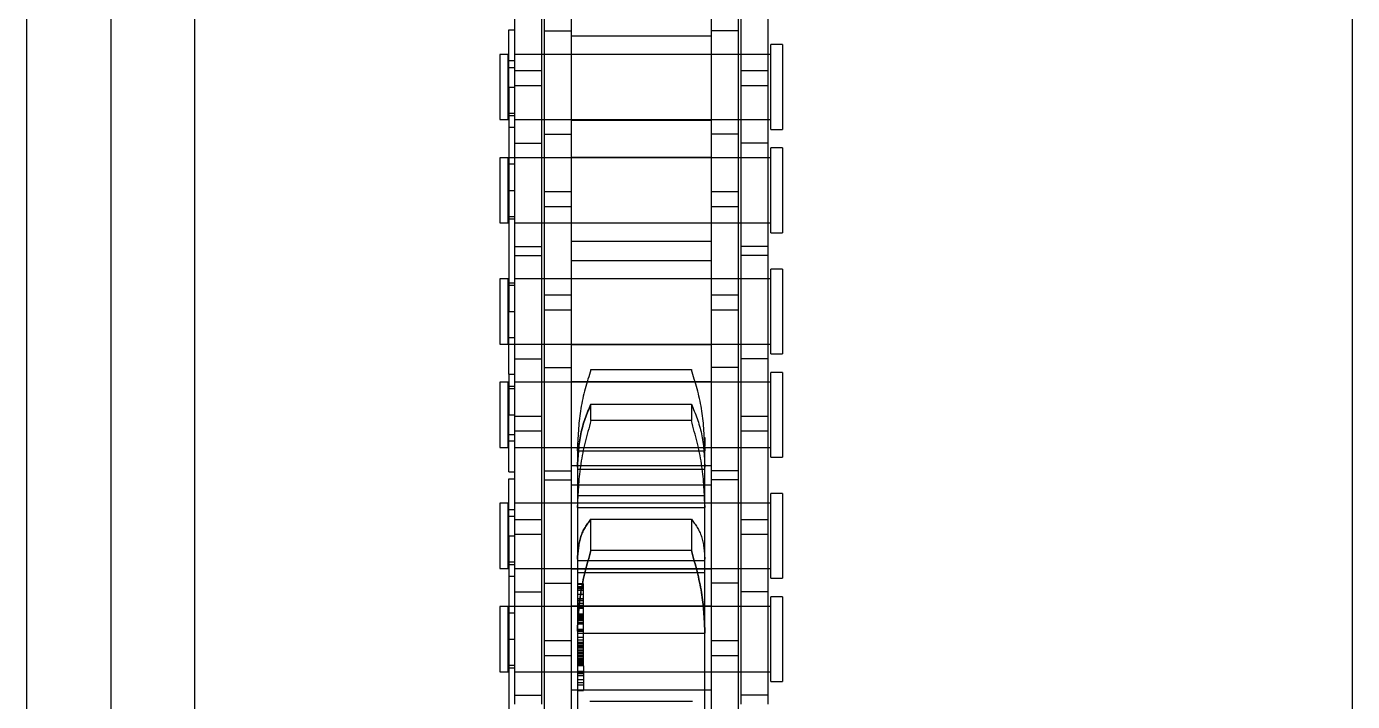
# Model space of a CAD drawing. Header units: metres. Extents: x 0 to 63075, y 0 to 44550.
# Drawn here: x 14315.3 to 14390.3, y 27896.5 to 27934.7 of the extents above; entities that cross this region are included whole.
import ezdxf

# ---------------------------------------------------------------- set-up
doc = ezdxf.new("R2010")
doc.units = ezdxf.units.M
doc.header["$LTSCALE"] = 75
doc.linetypes.add('HIDDEN2', pattern=[4.7625, 3.175, -1.5875])
for name, color, linetype in [('SDM', 7, 'Continuous'), ('SL4', 4, 'Continuous'), ('ST1', 7, 'HIDDEN2')]:
    doc.layers.add(name, color=color, linetype=linetype)

# ---------------------------------------------------------------- blocks, each defined once
blk = doc.blocks.new('A$Ca53c419a')
at = {"layer": 'SL4'}
for p, q in [((3664.713, 495.765), (2339.738, 495.765)), ((2339.738, 486.24), (3664.713, 486.24)), ((2339.738, 420.765), (3664.713, 420.765))]:
    blk.add_line(p, q, dxfattribs=at)
at = {"layer": 'ST1'}
for p, q in [((3664.713, 491.003), (2339.738, 491.003)), ((2339.738, 486.24), (3664.713, 486.24)), ((3472.072, 469), (3468.382, 469)), ((3468.382, 469), (3468.382, 468.526)), ((3472.072, 468.526), (3472.072, 469)), ((3477.92, 469), (3474.23, 469)), ((3474.23, 469), (3474.23, 468.526)), ((3477.92, 468.526), (3477.92, 469)), ((3484.772, 469), (3481.082, 469)), ((3481.082, 469), (3481.082, 468.526)), ((3484.772, 468.526), (3484.772, 469)), ((3490.62, 469), (3486.93, 469)), ((3486.93, 469), (3486.93, 468.526)), ((3490.62, 468.526), (3490.62, 469)), ((3497.472, 469), (3493.782, 469)), ((3493.782, 469), (3493.782, 468.526)), ((3497.472, 468.526), (3497.472, 469)), ((3503.32, 469), (3499.63, 469)), ((3499.63, 469), (3499.63, 468.526)), ((3503.32, 468.526), (3503.32, 469)), ((3476.075, 468.489), (3463.375, 468.489)), ((3472.9, 468.157), (3466.55, 468.157)), ((3467.052, 468.157), (3467.052, 466.637)), ((3468.382, 468.526), (3472.072, 468.526)), ((3468.382, 468.157), (3468.382, 466.637)), ((3468.382, 468.157), (3468.382, 453.659)), ((3468.608, 468.489), (3468.608, 468.157)), ((3468.751, 468.526), (3468.751, 468.157)), ((3470.227, 468.489), (3470.227, 468.157)), ((3471.703, 468.157), (3471.703, 468.526)), ((3472.072, 466.637), (3472.072, 468.489)), ((3472.072, 453.659), (3472.072, 468.157)), ((3472.9, 468.157), (3472.9, 466.637)), ((3481.995, 468.157), (3472.9, 468.157)), ((3473.779, 468.157), (3473.779, 468.489)), ((3474.23, 468.526), (3477.92, 468.526)), ((3474.23, 468.157), (3474.23, 466.637)), ((3474.23, 468.157), (3474.23, 453.659)), ((3474.456, 468.489), (3474.456, 468.157)), ((3474.599, 468.526), (3474.599, 468.157)), ((3476.075, 468.489), (3476.075, 468.157)), ((3476.075, 468.489), (3479.306, 468.489)), ((3476.147, 466.637), (3476.147, 468.157)), ((3477.007, 468.157), (3477.007, 466.637)), ((3477.182, 468.489), (3477.182, 468.157)), ((3477.551, 468.157), (3477.551, 468.526)), ((3477.92, 466.637), (3477.92, 468.157)), ((3477.92, 453.659), (3477.92, 468.157)), ((3479.306, 468.489), (3479.306, 468.157)), ((3479.696, 468.489), (3479.696, 468.157)), ((3479.696, 468.489), (3482.927, 468.489)), ((3481.082, 468.526), (3484.772, 468.526)), ((3481.082, 468.157), (3481.082, 466.637)), ((3481.082, 468.157), (3481.082, 453.659)), ((3481.451, 468.526), (3481.451, 468.157)), ((3481.82, 468.489), (3481.82, 468.157)), ((3482.855, 468.157), (3481.995, 468.157)), ((3481.995, 466.637), (3481.995, 468.157)), ((3491.95, 468.157), (3482.855, 468.157)), ((3482.855, 468.157), (3482.855, 466.637)), ((3482.927, 468.489), (3482.927, 468.157)), ((3485.223, 468.489), (3482.927, 468.489)), ((3484.403, 468.157), (3484.403, 468.526)), ((3484.546, 468.489), (3484.546, 468.157)), ((3484.772, 466.637), (3484.772, 468.157)), ((3484.772, 453.659), (3484.772, 468.157)), ((3485.223, 468.489), (3488.775, 468.489)), ((3485.223, 468.489), (3485.223, 468.157)), ((3486.102, 468.157), (3486.102, 466.637)), ((3486.93, 468.526), (3490.62, 468.526)), ((3486.93, 468.489), (3486.93, 466.637)), ((3486.93, 468.157), (3486.93, 453.659)), ((3487.299, 468.526), (3487.299, 468.157)), ((3488.775, 468.489), (3488.775, 468.157)), ((3501.475, 468.489), (3488.775, 468.489)), ((3490.251, 468.157), (3490.251, 468.526)), ((3490.394, 468.489), (3490.394, 468.157)), ((3490.62, 466.637), (3490.62, 468.157)), ((3490.62, 453.659), (3490.62, 468.157)), ((3491.95, 468.157), (3491.95, 466.637)), ((3498.3, 468.157), (3491.95, 468.157)), ((3492.452, 468.157), (3492.452, 466.637)), ((3493.782, 468.526), (3497.472, 468.526)), ((3493.782, 468.157), (3493.782, 466.637)), ((3493.782, 468.157), (3493.782, 453.659)), ((3494.008, 468.489), (3494.008, 468.157)), ((3494.151, 468.526), (3494.151, 468.157)), ((3495.627, 468.489), (3495.627, 468.157)), ((3497.103, 468.157), (3497.103, 468.526)), ((3497.472, 466.637), (3497.472, 468.489)), ((3497.472, 453.659), (3497.472, 468.157)), ((3498.3, 468.157), (3498.3, 466.637)), ((3507.395, 468.157), (3498.3, 468.157)), ((3499.179, 468.157), (3499.179, 468.489)), ((3499.63, 468.526), (3503.32, 468.526)), ((3499.63, 468.157), (3499.63, 466.637)), ((3499.63, 468.157), (3499.63, 453.659)), ((3499.856, 468.489), (3499.856, 468.157)), ((3499.999, 468.526), (3499.999, 468.157)), ((3501.475, 468.489), (3501.475, 468.157)), ((3501.475, 468.489), (3504.706, 468.489)), ((3501.547, 466.637), (3501.547, 468.157)), ((3502.407, 468.157), (3502.407, 466.637)), ((3502.582, 468.489), (3502.582, 468.157)), ((3502.951, 468.157), (3502.951, 468.526)), ((3503.32, 466.637), (3503.32, 468.157)), ((3503.32, 453.659), (3503.32, 468.157)), ((3504.706, 468.489), (3504.706, 468.157)), ((3472.9, 466.637), (3466.55, 466.637)), ((3481.995, 466.637), (3472.9, 466.637)), ((3482.855, 466.637), (3481.995, 466.637)), ((3491.95, 466.637), (3482.855, 466.637)), ((3498.3, 466.637), (3491.95, 466.637)), ((3507.395, 466.637), (3498.3, 466.637)), ((3469.295, 466.485), (3460.2, 466.485)), ((3468.382, 466.485), (3468.382, 464.965)), ((3470.155, 466.485), (3469.295, 466.485)), ((3469.295, 464.965), (3469.295, 466.485)), ((3479.25, 466.485), (3470.155, 466.485)), ((3470.155, 466.485), (3470.155, 464.965)), ((3472.072, 464.965), (3472.072, 466.485)), ((3473.402, 466.485), (3473.402, 464.965)), ((3474.23, 466.485), (3474.23, 464.965)), ((3477.92, 464.965), (3477.92, 466.485)), ((3479.25, 466.485), (3479.25, 464.965)), ((3485.6, 466.485), (3479.25, 466.485)), ((3479.752, 466.485), (3479.752, 464.965)), ((3481.082, 466.485), (3481.082, 464.965)), ((3484.772, 464.965), (3484.772, 466.485)), ((3485.6, 466.485), (3485.6, 464.965)), ((3494.695, 466.485), (3485.6, 466.485)), ((3486.93, 466.485), (3486.93, 464.965)), ((3488.847, 464.965), (3488.847, 466.485)), ((3489.707, 466.485), (3489.707, 464.965)), ((3490.62, 464.965), (3490.62, 466.485)), ((3493.782, 466.485), (3493.782, 464.965)), ((3495.555, 466.485), (3494.695, 466.485)), ((3494.695, 464.965), (3494.695, 466.485)), ((3504.65, 466.485), (3495.555, 466.485)), ((3495.555, 466.485), (3495.555, 464.965)), ((3497.472, 464.965), (3497.472, 466.485)), ((3498.802, 466.485), (3498.802, 464.965)), ((3499.63, 466.485), (3499.63, 464.965)), ((3503.32, 464.965), (3503.32, 466.485)), ((3504.65, 466.485), (3504.65, 464.965)), ((3511, 466.485), (3504.65, 466.485)), ((3469.295, 464.965), (3460.2, 464.965)), ((3470.574, 464.605), (3466.029, 464.605)), ((3467.316, 464.605), (3467.316, 464.27)), ((3468.156, 464.27), (3467.316, 464.27)), ((3467.335, 457.035), (3467.335, 464.965)), ((3467.651, 464.605), (3467.651, 464.27)), ((3467.754, 464.27), (3467.754, 464.605)), ((3467.924, 464.27), (3467.924, 464.605)), ((3468.156, 464.27), (3468.156, 464.605)), ((3468.308, 464.27), (3468.156, 464.27)), ((3468.259, 464.27), (3468.259, 464.605)), ((3468.308, 464.27), (3468.308, 464.605)), ((3468.723, 464.27), (3468.308, 464.27)), ((3468.382, 464.965), (3468.382, 457.035)), ((3468.4, 464.27), (3468.4, 464.605)), ((3468.723, 464.27), (3468.723, 464.605)), ((3468.723, 464.27), (3471.152, 464.27)), ((3468.782, 464.27), (3468.782, 464.605)), ((3468.782, 464.605), (3468.782, 464.27)), ((3468.833, 464.27), (3468.833, 464.605)), ((3468.846, 464.27), (3468.846, 464.605)), ((3468.847, 464.27), (3468.847, 464.605)), ((3468.904, 464.27), (3468.904, 464.605)), ((3468.981, 464.27), (3468.981, 464.605)), ((3468.989, 464.27), (3468.989, 464.605)), ((3469.02, 464.27), (3469.02, 464.605)), ((3469.094, 464.605), (3469.094, 464.27)), ((3469.097, 464.27), (3469.097, 464.605)), ((3469.105, 464.27), (3469.105, 464.605)), ((3469.118, 464.27), (3469.118, 464.605)), ((3469.211, 464.27), (3469.211, 464.605)), ((3469.231, 464.27), (3469.231, 464.605)), ((3469.239, 464.27), (3469.239, 464.605)), ((3470.155, 464.965), (3469.295, 464.965)), ((3469.307, 464.27), (3469.307, 464.605)), ((3469.4, 464.27), (3469.4, 464.605)), ((3469.484, 464.27), (3469.484, 464.605)), ((3469.564, 464.27), (3469.564, 464.605)), ((3469.613, 464.27), (3469.613, 464.605)), ((3469.716, 464.27), (3469.716, 464.605)), ((3469.749, 464.27), (3469.749, 464.605)), ((3469.751, 464.27), (3469.751, 464.605)), ((3469.784, 464.27), (3469.784, 464.605)), ((3469.823, 464.27), (3469.823, 464.605)), ((3469.857, 464.27), (3469.857, 464.605)), ((3469.861, 464.27), (3469.861, 464.605)), ((3469.886, 464.27), (3469.886, 464.605)), ((3469.89, 464.27), (3469.89, 464.605)), ((3469.978, 464.27), (3469.978, 464.605)), ((3469.992, 464.27), (3469.992, 464.605)), ((3470.008, 464.27), (3470.008, 464.605)), ((3470.027, 464.27), (3470.027, 464.605)), ((3470.035, 464.27), (3470.035, 464.605)), ((3479.25, 464.965), (3470.155, 464.965)), ((3470.169, 464.27), (3470.169, 464.605)), ((3470.328, 464.27), (3470.328, 464.605)), ((3470.574, 464.605), (3470.574, 457.395)), ((3470.69, 464.605), (3470.574, 464.605)), ((3470.663, 464.27), (3470.663, 464.605)), ((3474.758, 464.605), (3470.69, 464.605)), ((3470.711, 464.27), (3470.711, 464.605)), ((3470.772, 464.27), (3470.772, 464.605)), ((3471.072, 464.27), (3471.072, 464.605)), ((3471.113, 464.27), (3471.113, 464.605)), ((3471.134, 464.27), (3471.134, 464.605)), ((3471.152, 464.27), (3471.152, 464.605)), ((3471.152, 464.27), (3471.542, 464.27)), ((3471.262, 464.27), (3471.262, 464.605)), ((3471.308, 464.27), (3471.308, 464.605)), ((3471.388, 464.27), (3471.388, 464.605)), ((3471.442, 464.27), (3471.442, 464.605)), ((3471.497, 464.27), (3471.497, 464.605)), ((3471.514, 464.27), (3471.514, 464.605)), ((3471.535, 464.27), (3471.535, 464.605)), ((3471.542, 464.27), (3471.542, 464.605)), ((3471.542, 464.27), (3472.39, 464.27)), ((3471.615, 464.27), (3471.615, 464.605)), ((3471.638, 464.27), (3471.638, 464.605)), ((3471.973, 464.27), (3471.973, 464.605)), ((3472, 464.27), (3472, 464.605)), ((3472.046, 464.27), (3472.046, 464.605)), ((3472.072, 457.035), (3472.072, 464.965)), ((3472.084, 464.27), (3472.084, 464.605)), ((3472.115, 464.965), (3472.115, 457.035)), ((3472.132, 464.27), (3472.132, 464.605)), ((3472.253, 464.27), (3472.253, 464.605)), ((3472.39, 464.27), (3472.39, 464.605)), ((3472.39, 464.27), (3472.672, 464.27)), ((3472.485, 464.27), (3472.485, 464.605)), ((3472.506, 464.27), (3472.506, 464.605)), ((3472.672, 464.27), (3472.756, 464.27)), ((3472.756, 464.27), (3472.756, 464.605)), ((3472.756, 464.27), (3473.081, 464.27)), ((3472.99, 464.27), (3472.99, 464.605)), ((3473.081, 464.27), (3473.081, 464.605)), ((3473.081, 464.27), (3473.117, 464.27)), ((3473.117, 464.27), (3473.117, 464.605)), ((3473.117, 464.27), (3473.324, 464.27)), ((3473.159, 464.27), (3473.159, 464.605)), ((3473.197, 464.27), (3473.197, 464.605)), ((3473.314, 464.27), (3473.314, 464.605)), ((3473.324, 464.27), (3473.324, 464.605)), ((3473.324, 464.27), (3473.359, 464.27)), ((3473.344, 464.27), (3473.344, 464.605)), ((3473.359, 464.27), (3473.359, 464.605)), ((3474.011, 464.605), (3474.011, 457.395)), ((3474.187, 457.035), (3474.187, 464.965)), ((3474.23, 464.965), (3474.23, 457.035)), ((3474.68, 464.605), (3474.68, 457.395)), ((3477.672, 464.605), (3474.758, 464.605)), ((3477.672, 464.605), (3477.672, 457.395)), ((3477.8, 464.605), (3477.672, 464.605)), ((3477.672, 464.605), (3477.8, 464.605)), ((3479.965, 464.605), (3477.8, 464.605)), ((3477.92, 457.035), (3477.92, 464.965)), ((3478.358, 464.605), (3478.358, 457.395)), ((3478.967, 464.965), (3478.967, 457.035)), ((3485.6, 464.965), (3479.25, 464.965)), ((3479.856, 464.605), (3479.856, 457.395)), ((3480.895, 464.605), (3479.965, 464.605)), ((3480.035, 457.035), (3480.035, 464.965)), ((3480.895, 464.605), (3480.895, 457.395)), ((3481.022, 464.605), (3480.895, 464.605)), ((3480.895, 464.605), (3481.022, 464.605)), ((3481.162, 464.605), (3481.022, 464.605)), ((3481.082, 464.965), (3481.082, 457.035)), ((3484.772, 457.035), (3484.772, 464.965)), ((3484.815, 464.965), (3484.815, 457.035)), ((3494.695, 464.965), (3485.6, 464.965)), ((3486.887, 457.035), (3486.887, 464.965)), ((3486.93, 464.965), (3486.93, 457.035)), ((3490.62, 457.035), (3490.62, 464.965)), ((3491.667, 464.965), (3491.667, 457.035)), ((3492.735, 457.035), (3492.735, 464.965)), ((3493.782, 464.965), (3493.782, 457.035)), ((3495.555, 464.965), (3494.695, 464.965)), ((3504.65, 464.965), (3495.555, 464.965)), ((3497.472, 457.035), (3497.472, 464.965)), ((3497.515, 464.965), (3497.515, 457.035)), ((3499.587, 457.035), (3499.587, 464.965)), ((3499.63, 464.965), (3499.63, 457.035)), ((3503.32, 457.035), (3503.32, 464.965)), ((3504.367, 464.965), (3504.367, 457.035)), ((3511, 464.965), (3504.65, 464.965)), ((3466.703, 458.1), (3466.703, 463.9)), ((3475.251, 458.157), (3475.251, 463.843)), ((3475.251, 463.843), (3477.014, 463.843)), ((3477.014, 463.843), (3477.014, 458.157)), ((3482.595, 463.843), (3483.533, 463.843)), ((3482.595, 458.157), (3482.595, 463.843)), ((3483.533, 463.843), (3483.533, 458.157)), ((3485.471, 458.157), (3485.471, 463.843)), ((3485.471, 463.843), (3485.495, 463.843)), ((3485.495, 463.843), (3485.495, 458.157)), ((3477.014, 458.157), (3475.251, 458.157)), ((3483.533, 458.157), (3482.595, 458.157)), ((3485.495, 458.157), (3485.471, 458.157)), ((3469.295, 457.035), (3460.2, 457.035)), ((3466.029, 457.395), (3470.574, 457.395)), ((3468.382, 457.035), (3468.382, 455.515)), ((3470.155, 457.035), (3469.295, 457.035)), ((3469.295, 455.515), (3469.295, 457.035)), ((3479.25, 457.035), (3470.155, 457.035)), ((3470.155, 457.035), (3470.155, 455.515)), ((3470.574, 457.395), (3470.69, 457.395)), ((3470.69, 457.395), (3470.574, 457.395)), ((3470.69, 457.395), (3474.758, 457.395)), ((3472.072, 455.515), (3472.072, 457.035)), ((3473.402, 455.515), (3473.402, 457.035)), ((3474.23, 457.035), (3474.23, 455.515)), ((3474.758, 457.395), (3477.672, 457.395)), ((3477.672, 457.395), (3477.8, 457.395)), ((3477.8, 457.395), (3477.672, 457.395)), ((3477.8, 457.395), (3479.965, 457.395)), ((3477.92, 455.515), (3477.92, 457.035)), ((3479.25, 455.515), (3479.25, 457.035)), ((3485.6, 457.035), (3479.25, 457.035)), ((3479.752, 455.515), (3479.752, 457.035)), ((3479.965, 457.395), (3480.895, 457.395)), ((3480.895, 457.395), (3481.022, 457.395)), ((3481.022, 457.395), (3480.895, 457.395)), ((3481.636, 457.447), (3481.022, 457.395)), ((3481.022, 457.395), (3481.162, 457.395)), ((3481.082, 457.035), (3481.082, 455.515)), ((3481.642, 457.404), (3481.162, 457.395)), ((3484.772, 455.515), (3484.772, 457.035)), ((3485.6, 455.515), (3485.6, 457.035)), ((3494.695, 457.035), (3485.6, 457.035)), ((3486.93, 457.035), (3486.93, 455.515)), ((3488.847, 455.515), (3488.847, 457.035)), ((3489.707, 457.035), (3489.707, 455.515)), ((3490.62, 455.515), (3490.62, 457.035)), ((3493.782, 457.035), (3493.782, 455.515)), ((3495.555, 457.035), (3494.695, 457.035)), ((3494.695, 455.515), (3494.695, 457.035)), ((3504.65, 457.035), (3495.555, 457.035)), ((3495.555, 457.035), (3495.555, 455.515)), ((3497.472, 455.515), (3497.472, 457.035)), ((3498.802, 455.515), (3498.802, 457.035)), ((3499.63, 457.035), (3499.63, 455.515)), ((3503.32, 455.515), (3503.32, 457.035)), ((3504.65, 455.515), (3504.65, 457.035)), ((3511, 457.035), (3504.65, 457.035)), ((3469.295, 455.515), (3460.2, 455.515)), ((3472.9, 455.363), (3466.55, 455.363)), ((3467.052, 453.843), (3467.052, 455.363)), ((3468.382, 455.363), (3468.382, 453.843)), ((3470.155, 455.515), (3469.295, 455.515)), ((3479.25, 455.515), (3470.155, 455.515)), ((3472.072, 453.843), (3472.072, 455.363)), ((3472.9, 453.843), (3472.9, 455.363)), ((3481.995, 455.363), (3472.9, 455.363)), ((3474.23, 455.363), (3474.23, 453.843)), ((3476.147, 453.843), (3476.147, 455.363)), ((3477.007, 455.363), (3477.007, 453.843)), ((3477.92, 453.843), (3477.92, 455.363)), ((3485.6, 455.515), (3479.25, 455.515)), ((3481.082, 455.363), (3481.082, 453.843)), ((3482.855, 455.363), (3481.995, 455.363)), ((3481.995, 453.843), (3481.995, 455.363)), ((3491.95, 455.363), (3482.855, 455.363)), ((3482.855, 455.363), (3482.855, 453.843)), ((3484.772, 453.843), (3484.772, 455.363)), ((3494.695, 455.515), (3485.6, 455.515)), ((3486.102, 453.843), (3486.102, 455.363)), ((3486.93, 455.363), (3486.93, 453.843)), ((3490.62, 453.843), (3490.62, 455.363)), ((3491.95, 453.843), (3491.95, 455.363)), ((3498.3, 455.363), (3491.95, 455.363)), ((3492.452, 453.843), (3492.452, 455.363)), ((3493.782, 455.363), (3493.782, 453.843)), ((3495.555, 455.515), (3494.695, 455.515)), ((3504.65, 455.515), (3495.555, 455.515)), ((3497.472, 453.843), (3497.472, 455.363)), ((3498.3, 453.843), (3498.3, 455.363)), ((3507.395, 455.363), (3498.3, 455.363)), ((3499.63, 455.363), (3499.63, 453.843)), ((3501.547, 453.843), (3501.547, 455.363)), ((3502.407, 455.363), (3502.407, 453.843)), ((3503.32, 453.843), (3503.32, 455.363)), ((3511, 455.515), (3504.65, 455.515)), ((3472.9, 453.843), (3466.55, 453.843)), ((3481.995, 453.843), (3472.9, 453.843)), ((3482.855, 453.843), (3481.995, 453.843)), ((3491.95, 453.843), (3482.855, 453.843)), ((3498.3, 453.843), (3491.95, 453.843)), ((3507.395, 453.843), (3498.3, 453.843)), ((3467.829, 453.659), (3472.626, 453.659)), ((3467.829, 453.659), (3467.829, 453)), ((3472.626, 453), (3472.626, 453.659)), ((3473.677, 453.659), (3478.474, 453.659)), ((3473.677, 453.659), (3473.677, 453)), ((3478.474, 453), (3478.474, 453.659)), ((3480.529, 453.659), (3485.326, 453.659)), ((3480.529, 453.659), (3480.529, 453)), ((3485.326, 453), (3485.326, 453.659)), ((3486.377, 453.659), (3491.174, 453.659)), ((3486.377, 453.659), (3486.377, 453)), ((3491.174, 453), (3491.174, 453.659)), ((3493.229, 453.659), (3498.026, 453.659)), ((3493.229, 453.659), (3493.229, 453)), ((3498.026, 453), (3498.026, 453.659)), ((3499.077, 453.659), (3503.874, 453.659)), ((3499.077, 453.659), (3499.077, 453)), ((3503.874, 453), (3503.874, 453.659)), ((3472.626, 453), (3467.829, 453)), ((3478.474, 453), (3473.677, 453)), ((3485.326, 453), (3480.529, 453)), ((3491.174, 453), (3486.377, 453)), ((3498.026, 453), (3493.229, 453)), ((3503.874, 453), (3499.077, 453))]:
    blk.add_line(p, q, dxfattribs=at)
for points, knots in [([(3475.251, 463.843), (3474.451, 464.065), (3472.899, 464.496), (3471.411, 464.57), (3470.69, 464.605)], [0, 0, 0, 0, 0.515264, 1, 1, 1, 1]), ([(3470.69, 464.605), (3471.411, 464.57), (3472.899, 464.496), (3474.451, 464.065), (3475.251, 463.843)], [0, 0, 0, 0, 0.484736, 1, 1, 1, 1]), ([(3474.758, 464.605), (3475.211, 464.57), (3476.143, 464.496), (3476.718, 464.065), (3477.014, 463.843)], [0, 0, 0, 0, 0.484737, 1, 1, 1, 1]), ([(3477.014, 463.843), (3476.718, 464.065), (3476.143, 464.496), (3475.211, 464.57), (3474.758, 464.605)], [0, 0, 0, 0, 0.515263, 1, 1, 1, 1]), ([(3482.595, 463.843), (3481.789, 464.065), (3480.224, 464.496), (3478.592, 464.57), (3477.8, 464.605)], [0, 0, 0, 0, 0.515256, 1, 1, 1, 1]), ([(3479.965, 464.605), (3480.613, 464.57), (3481.95, 464.496), (3482.995, 464.065), (3483.533, 463.843)], [0, 0, 0, 0, 0.484736, 1, 1, 1, 1]), ([(3483.533, 463.843), (3482.995, 464.065), (3481.95, 464.496), (3480.613, 464.57), (3479.965, 464.605)], [0, 0, 0, 0, 0.515264, 1, 1, 1, 1]), ([(3485.471, 463.843), (3484.756, 464.065), (3483.368, 464.496), (3481.788, 464.57), (3481.022, 464.605)], [0, 0, 0, 0, 0.515254, 1, 1, 1, 1]), ([(3470.69, 457.395), (3471.411, 457.43), (3472.899, 457.504), (3474.451, 457.935), (3475.251, 458.157)], [0, 0, 0, 0, 0.484736, 1, 1, 1, 1]), ([(3475.251, 458.157), (3474.451, 457.935), (3472.899, 457.504), (3471.411, 457.43), (3470.69, 457.395)], [0, 0, 0, 0, 0.515264, 1, 1, 1, 1]), ([(3477.014, 458.157), (3476.718, 457.935), (3476.143, 457.504), (3475.211, 457.43), (3474.758, 457.395)], [0, 0, 0, 0, 0.515263, 1, 1, 1, 1]), ([(3477.8, 457.395), (3478.592, 457.43), (3480.224, 457.504), (3481.789, 457.935), (3482.595, 458.157)], [0, 0, 0, 0, 0.484722, 1, 1, 1, 1]), ([(3483.533, 458.157), (3482.995, 457.935), (3481.95, 457.504), (3480.613, 457.43), (3479.965, 457.395)], [0, 0, 0, 0, 0.515264, 1, 1, 1, 1]), ([(3481.022, 457.395), (3481.787, 457.43), (3483.368, 457.504), (3484.756, 457.935), (3485.471, 458.157)], [0, 0, 0, 0, 0.484725, 1, 1, 1, 1])]:
    blk.add_open_spline(points, degree=3, knots=knots, dxfattribs=at)

msp = doc.modelspace()

# ---------------------------------------------------------------- block references
at = {"layer": 'SDM', "rotation": 90}
msp.add_blockref('A$Ca53c419a', (14811.027, 24429.769), dxfattribs=at)

doc.saveas('drawing.dxf')
